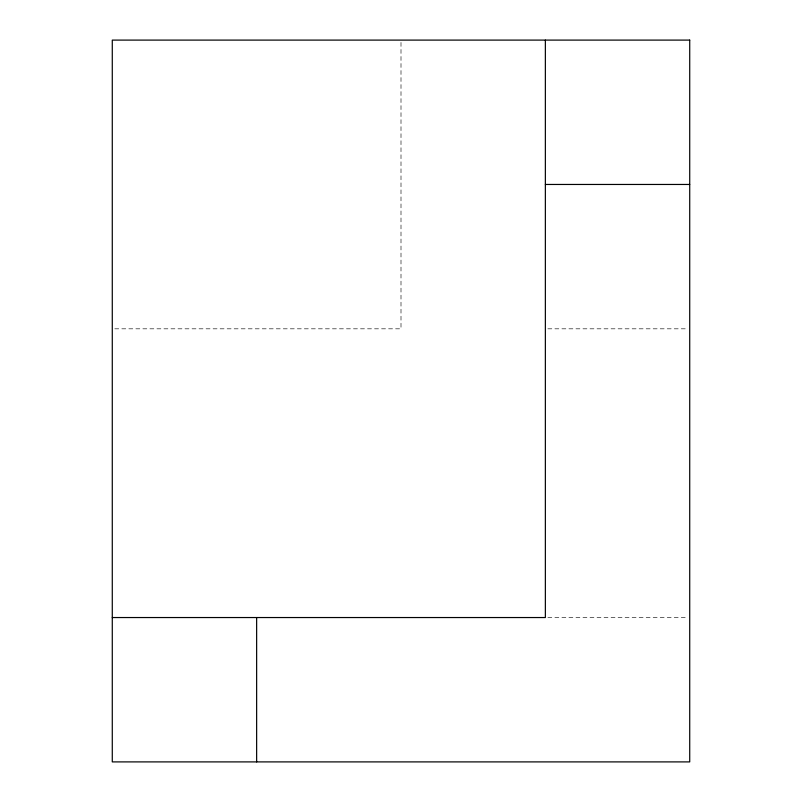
<?xml version="1.0" encoding="UTF-8"?>
<svg xmlns="http://www.w3.org/2000/svg" width="802" height="802" viewBox="0 0 802 802"><rect width="100%" height="100%" fill="white"/><g stroke="black" fill="none" stroke-linecap="round" stroke-linejoin="round"><path stroke-width="0.6" stroke-dasharray="4.01 3.01" d="M114.776 328.82L401 328.82L401 40.1M547.846 328.82L687.234 328.82M547.846 617.54L687.234 617.54"/><path stroke-width="1.2" d="M545.36 184.46L689.72 184.46M112.28 617.54L545.36 617.54L545.36 40.1M256.64 617.54L256.64 761.9M689.72 40.1L112.28 40.1L112.28 761.9L689.72 761.9L689.72 40.1"/></g></svg>
